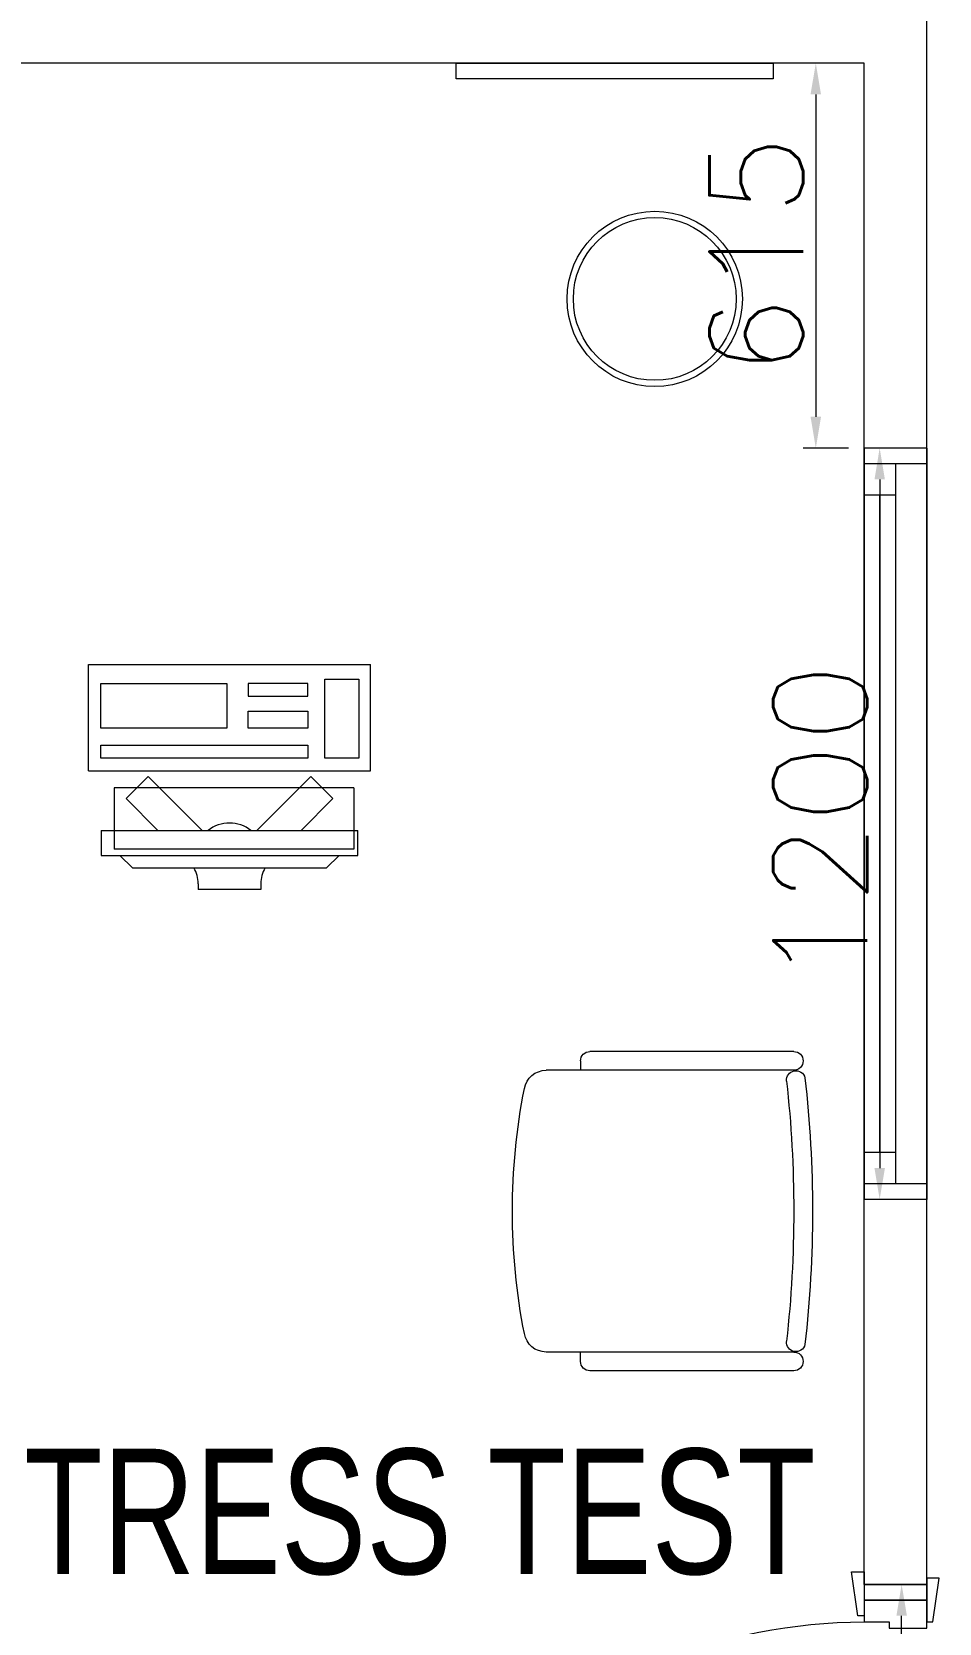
# Model space of a CAD drawing. Header units: millimetres. Extents: x -2143172 to 5255, y -610845 to 279739.
# Drawn here: x -1153642 to -1152192, y -590460 to -587918 of the extents above; entities that cross this region are included whole.
import ezdxf

# ---------------------------------------------------------------- set-up
doc = ezdxf.new("R2010")
doc.units = ezdxf.units.MM
doc.header["$LTSCALE"] = 30
doc.linetypes.add('HIDDEN', pattern=[9.525, 6.35, -3.175])
doc.layers.get('0').update_dxf_attribs({"lineweight": 5})
doc.layers.get('Defpoints').update_dxf_attribs({"lineweight": 5})
for name, color, linetype, lineweight in [('72_EGR_BASE_TEXT', 7, 'Continuous', 5), ('Aluminum', 7, 'Continuous', 5), ('dims.', 152, 'Continuous', 5), ('LOADING', 163, 'Continuous', 5), ('Walls', 32, 'Continuous', 5)]:
    doc.layers.add(name, color=color, linetype=linetype, lineweight=lineweight)
doc.layers.add('Wooden Joinery', color=7, linetype='Continuous', lineweight=5, true_color=0x521300)
doc.styles.add('SIMPLEX', font='SIMPLEX.shx', dxfattribs={"height": 150})
doc.styles.add('X3G_ENTITY_258862', font='swisscl.ttf', dxfattribs={"height": 200})
doc.dimstyles.new('Buk', dxfattribs={"dimtxt": 150, "dimasz": 50, "dimexe": 20, "dimexo": 25, "dimgap": 20, "dimtad": 1, "dimdec": 0, "dimrnd": 5, "dimdsep": 46, "dimtxsty": 'SIMPLEX', "dimcen": 0, "dimdle": 20, "dimclrd": 256, "dimclre": 256, "dimclrt": 256, "dimadec": 0, "dimazin": 0, "dimtfac": 0.0075, "dimtdec": 0, "dimtmove": 1, "dimatfit": 2, "dimldrblk": 'ARCHTICK', "dimfxl": 1, "dimtolj": 1, "dimtzin": 0, "dimlwd": -1, "dimlwe": -1, "dimarcsym": 0})

# ---------------------------------------------------------------- blocks, each defined once
blk = doc.blocks.new('*D481')
at = {"layer": 'Defpoints', "color": 0, "transparency": 16777216}
for p in [(-1152312.5, -587968.1), (-1152389.5, -588583.1), (-1152312.5, -588583.1)]:
    blk.add_point(p, dxfattribs=at)
at = {"layer": 'dims.', "linetype": 'Continuous', "transparency": 16777216}
for p, q in [((-1152337.5, -587968.1), (-1152409.5, -587968.1)), ((-1152337.5, -588583.1), (-1152409.5, -588583.1))]:
    blk.add_line(p, q, dxfattribs=at)
at = {"layer": 'dims.', "transparency": 16777216}
blk.add_line((-1152389.5, -588018.1), (-1152389.5, -588533.1), dxfattribs=at)
for points in [[(-1152397.9, -588018.1), (-1152381.2, -588018.1), (-1152389.5, -587968.1)], [(-1152397.9, -588533.1), (-1152381.2, -588533.1), (-1152389.5, -588583.1)]]:
    blk.add_solid(points, dxfattribs=at)
at = {"layer": 'dims.', "transparency": 16777216, "insert": (-1152484.5, -588275.6), "char_height": 150, "attachment_point": 5, "rotation": 90, "style": 'SIMPLEX'}
blk.add_mtext('\\A1;615', dxfattribs=at)
blk = doc.blocks.new('_ArchTick')
at = {"color": 0, "linetype": 'ByBlock', "const_width": 0.15}
blk.add_lwpolyline([(-0.5, -0.5), (0.5, 0.5)], dxfattribs=at)
blk = doc.blocks.new('*D482')
at = {"layer": 'Defpoints', "color": 0, "transparency": 16777216}
for p in [(-1152262.5, -588583.1), (-1152287.5, -589783.1), (-1152262.5, -589783.1)]:
    blk.add_point(p, dxfattribs=at)
at = {"layer": 'dims.', "linetype": 'Continuous', "transparency": 16777216}
for p, q in [((-1152287.5, -588583.1), (-1152307.5, -588583.1)), ((-1152287.5, -589783.1), (-1152307.5, -589783.1))]:
    blk.add_line(p, q, dxfattribs=at)
at = {"layer": 'dims.', "transparency": 16777216}
blk.add_line((-1152287.5, -588633.1), (-1152287.5, -589733.1), dxfattribs=at)
for points in [[(-1152295.8, -588633.1), (-1152279.1, -588633.1), (-1152287.5, -588583.1)], [(-1152295.8, -589733.1), (-1152279.1, -589733.1), (-1152287.5, -589783.1)]]:
    blk.add_solid(points, dxfattribs=at)
at = {"layer": 'dims.', "transparency": 16777216, "insert": (-1152382.5, -589183.1), "char_height": 150, "attachment_point": 5, "rotation": 90, "style": 'SIMPLEX'}
blk.add_mtext('\\A1;1200', dxfattribs=at)
blk = doc.blocks.new('*D484')
at = {"layer": 'Defpoints', "color": 0, "transparency": 16777216}
for p in [(-1152262.5, -590398.1), (-1152252.4, -590398.1), (-1152262.5, -591378.1)]:
    blk.add_point(p, dxfattribs=at)
at = {"layer": 'dims.', "linetype": 'Continuous', "transparency": 16777216}
for p, q in [((-1152237.5, -590398.1), (-1152232.4, -590398.1)), ((-1152237.5, -591378.1), (-1152232.4, -591378.1))]:
    blk.add_line(p, q, dxfattribs=at)
at = {"layer": 'dims.', "transparency": 16777216}
blk.add_line((-1152252.4, -591328.1), (-1152252.4, -590448.1), dxfattribs=at)
for points in [[(-1152260.7, -590448.1), (-1152244, -590448.1), (-1152252.4, -590398.1)], [(-1152260.7, -591328.1), (-1152244, -591328.1), (-1152252.4, -591378.1)]]:
    blk.add_solid(points, dxfattribs=at)
at = {"layer": 'dims.', "transparency": 16777216, "insert": (-1152347.4, -590888.1), "char_height": 150, "attachment_point": 5, "rotation": 90, "style": 'SIMPLEX'}
blk.add_mtext('\\A1;980', dxfattribs=at)
blk = doc.blocks.new('A$C72370EFE')
at = {"layer": 'Wooden Joinery'}
for p, q in [((-0.01, -0.04), (-0.02, -0.04)), ((-0.01, -0.03), (-0.01, -0.07)), ((0, -0.03), (-0.01, -0.03)), ((0.04, -0.03), (0.05, -0.03)), ((0.05, -0.03), (0.05, -0.07)), ((0.05, -0.04), (0.06, -0.04)), ((-0.05, -0.07), (-0.05, -0.16)), ((-0.03, -0.07), (-0.03, -0.16)), ((-0.01, -0.06), (-0.02, -0.06)), ((0, -0.07), (-0.01, -0.07)), ((0.04, -0.07), (0.05, -0.07)), ((0.05, -0.06), (0.06, -0.06)), ((0.07, -0.07), (0.07, -0.16)), ((0.09, -0.07), (0.09, -0.16)), ((-0.01, -0.17), (-0.02, -0.17)), ((-0.01, -0.17), (-0.01, -0.19)), ((0.05, -0.17), (0.06, -0.17)), ((0.05, -0.17), (0.05, -0.19)), ((-0.01, -0.19), (-0.02, -0.19)), ((0.05, -0.19), (0.06, -0.19))]:
    blk.add_line(p, q, dxfattribs=at)
for centre, radius, start, end in [((-0.02, -0.07), 0.03, 90, 180), ((0.06, -0.07), 0.03, 0, 90), ((-0.02, -0.07), 0.01, 90, 180), ((0.06, -0.07), 0.01, 0, 90), ((-0.02, -0.16), 0.03, 180, 270), ((-0.02, -0.16), 0.01, 180, 270), ((0.06, -0.16), 0.01, 270, 0), ((0.06, -0.16), 0.03, 270, 0)]:
    blk.add_arc(centre, radius, start, end, dxfattribs=at)
blk = doc.blocks.new('A$C5DAD61B4')
at = {"layer": 'Wooden Joinery'}
for points in [[(80, 959.1), (80, 969.1), (10, 979.1), (10, 959.1)], [(940, 959.1), (940, 969.1), (1010, 979.1), (1010, 959.1)], [(70, 859.1), (70, 849.1), (0, 839.1), (0, 859.1)], [(120, 859.1), (120, 0), (80, 0), (80, 859.1)], [(950, 859.1), (950, 849.1), (1020, 839.1), (1020, 859.1)]]:
    blk.add_lwpolyline(points, close=True, dxfattribs=at)
for points in [[(45, 859.1), (45, 959.1), (20, 959.1), (20, 859.1), (45, 859.1)], [(45, 859.1), (80, 859.1), (80, 899.1), (90, 899.1), (90, 959.1), (45, 959.1), (45, 859.1)], [(975, 859.1), (940, 859.1), (940, 899.1), (930, 899.1), (930, 959.1), (975, 959.1), (975, 859.1)], [(975, 859.1), (975, 959.1), (1000, 959.1), (1000, 859.1), (975, 859.1)]]:
    blk.add_lwpolyline(points, dxfattribs=at)
blk.add_arc((80, 859.1), 860, 272.666, 0, dxfattribs=at)
at = {"layer": 'Wooden Joinery', "xscale": 999.9999999998854, "yscale": 999.9999999998854, "zscale": 999.9999999998854, "rotation": 180}
blk.add_blockref('A$C72370EFE', (120, 0), dxfattribs=at)
blk = doc.blocks.new('A$C37be4daf')
at = {"layer": 'Aluminum', "color": 5}
for p, q in [((1416, 598.2), (216, 598.2)), ((241, 498.2), (241, 598.2)), ((291, 548.2), (291, 598.2)), ((1341, 548.2), (1341, 598.2)), ((1391, 498.2), (1391, 598.2)), ((291, 573.2), (1341, 573.2)), ((1391, 548.2), (241, 548.2)), ((1416, 498.2), (216, 498.2))]:
    blk.add_line(p, q, dxfattribs=at)
at = {"layer": 'Walls'}
for p, q in [((216, 498.2), (216, 598.2)), ((1416, 498.2), (1416, 598.2))]:
    blk.add_line(p, q, dxfattribs=at)
blk = doc.blocks.new('WM00001-P')
blk.add_circle((0, 0), 0.14)
at = {"color": 8}
blk.add_circle((0, 0), 0.13, dxfattribs=at)
blk = doc.blocks.new('GF21016-P')
at = {"color": 0, "extrusion": (-1.24384e-09, -1.20261e-09, -1)}
for p, q in [((0.0128, 0.0179), (0.0128, 0.4136)), ((0.4628, 0.0179), (0.4628, 0.4136)), ((-0.0022, 0.3585), (0.0128, 0.3585)), ((0.4778, 0.3585), (0.4628, 0.3585)), ((-0.0172, 0.0179), (-0.0172, 0.3435)), ((0.4928, 0.0179), (0.4928, 0.3435)), ((0.4778, 0.0029), (0.4778, 0.0029))]:
    blk.add_line(p, q, dxfattribs=at)
for centre, radius, start, end in [((-0.2378, -0.5362), 1.0036, 78.7568, 101.2432), ((-0.0478, 0.4136), 0.035, 0, 80.6557), ((-0.4278, 0.4136), 0.035, 99.3443, 180), ((0.0022, 0.3435), 0.015, 0, 90), ((-0.4778, 0.3435), 0.015, 90, 180), ((-0.0284, 0.0145), 0.015, 284.3864, 95.5209), ((-0.2378, 1.8928), 1.8749, 263.6341, 276.3659), ((-0.4471, 0.0145), 0.015, 84.4791, 255.6136), ((0.0022, 0.0179), 0.015, 270, 0), ((0.0022, 0.0179), 0.015, 180, 270), ((-0.2378, 1.8734), 1.8855, 263.5119, 276.4881), ((-0.4778, 0.0179), 0.015, 270, 0), ((-0.4778, 0.0179), 0.015, 180, 270)]:
    blk.add_arc(centre, radius, start, end, dxfattribs=at)
blk = doc.blocks.new('ITCWLS1-P')
for p, q in [((-0.17, 0.45), (-0.17, 0)), ((-0.17, 0.45), (0, 0.45)), ((0, 0.45), (0, 0)), ((-0.2651, 0.43, 0), (-0.3051, 0.43, 0)), ((-0.3051, 0.43, 0), (-0.3051, 0.02, 0)), ((-0.2651, 0.43, 0), (-0.2651, 0.02, 0)), ((-0.1496, 0.4305), (-0.1291, 0.4305)), ((-0.1291, 0.4305), (-0.1291, 0.4089)), ((-0.3251, 0.38, 0), (-0.3051, 0.4, 0)), ((-0.3251, 0.38, 0), (-0.3251, 0.07, 0)), ((-0.3251, 0.07, 0), (-0.3051, 0.05, 0)), ((-0.3051, 0.02, 0), (-0.2651, 0.02, 0)), ((-0.17, 0), (0, 0))]:
    blk.add_line(p, q)
at = {"color": 8, "linetype": 'HIDDEN'}
for p, q in [((-0.197, 0.4094), (-0.295, 0.4094)), ((-0.295, 0.0264), (-0.295, 0.4094)), ((-0.197, 0.0264), (-0.197, 0.4094)), ((-0.197, 0.0264), (-0.295, 0.0264))]:
    blk.add_line(p, q, dxfattribs=at)
at = {"color": 1, "extrusion": (2.48281e-10, 3.18408e-10, -1)}
for p, q in [((-0.2651, 0.3395), (-0.2144, 0.3902)), ((-0.1791, 0.3548), (-0.2144, 0.3902)), ((-0.2651, 0.2688), (-0.1791, 0.3548))]:
    blk.add_line(p, q, dxfattribs=at)
at = {"color": 1}
for p, q in [((-0.3503, 0.275), (-0.3596, 0.275)), ((-0.3596, 0.175), (-0.3596, 0.275)), ((-0.3503, 0.175), (-0.3596, 0.175))]:
    blk.add_line(p, q, dxfattribs=at)
at = {"color": 1, "extrusion": (2.48281e-10, -3.18408e-10, -1)}
for p, q in [((-0.2651, 0.1812), (-0.1791, 0.0952)), ((-0.2651, 0.1105), (-0.2144, 0.0598)), ((-0.1791, 0.0952), (-0.2144, 0.0598))]:
    blk.add_line(p, q, dxfattribs=at)
blk.add_lwpolyline([(-0.1291, 0.4089), (-0.1291, 0.1), (-0.1496, 0.1), (-0.1496, 0.4305)])
for points in [[(-0.1019, 0.4305), (-0.0304, 0.4305), (-0.0304, 0.2294), (-0.1019, 0.2294)], [(-0.1019, 0.1954), (-0.0747, 0.1954), (-0.0747, 0.1), (-0.1019, 0.1)], [(-0.0304, 0.1954), (-0.0508, 0.1954), (-0.0508, 0.1), (-0.0304, 0.1)], [(-0.1496, 0.0727), (-0.0236, 0.0727), (-0.0236, 0.0182), (-0.1496, 0.0182)]]:
    blk.add_lwpolyline(points, close=True)
at = {"color": 250, "linetype": 'Continuous'}
for points in [[(-0.1496, 0.1), (-0.1496, 0.1), (-0.1496, 0.1), (-0.1496, 0.1), (-0.1496, 0.1), (-0.1496, 0.1), (-0.1496, 0.1), (-0.1496, 0.1), (-0.1496, 0.1)], [(-0.1496, 0.1), (-0.1496, 0.1), (-0.1496, 0.1), (-0.1496, 0.1), (-0.1496, 0.1), (-0.1496, 0.1), (-0.1496, 0.1), (-0.1496, 0.1), (-0.1496, 0.1), (-0.1496, 0.1), (-0.1496, 0.1), (-0.1496, 0.1), (-0.1496, 0.1), (-0.1496, 0.1), (-0.1496, 0.1), (-0.1496, 0.1), (-0.1496, 0.1), (-0.1496, 0.1)], [(-0.1496, 0.1), (-0.1496, 0.1), (-0.1496, 0.1), (-0.1496, 0.1), (-0.1496, 0.1), (-0.1496, 0.1), (-0.1496, 0.1), (-0.1496, 0.1), (-0.1496, 0.1), (-0.1496, 0.1)], [(-0.1496, 0.1), (-0.1496, 0.1), (-0.1496, 0.1), (-0.1496, 0.1), (-0.1496, 0.1), (-0.1496, 0.1), (-0.1496, 0.1)], [(-0.1496, 0.1), (-0.1496, 0.1), (-0.1496, 0.1), (-0.1496, 0.1), (-0.1496, 0.1), (-0.1496, 0.1), (-0.1496, 0.1), (-0.1496, 0.1), (-0.1496, 0.1), (-0.1496, 0.1)], [(-0.1496, 0.1), (-0.1496, 0.1), (-0.1496, 0.1), (-0.1496, 0.1), (-0.1496, 0.1), (-0.1496, 0.1), (-0.1496, 0.1), (-0.1496, 0.1), (-0.1496, 0.1), (-0.1496, 0.1), (-0.1496, 0.1), (-0.1496, 0.1), (-0.1496, 0.1), (-0.1496, 0.1), (-0.1496, 0.1)], [(-0.1496, 0.1), (-0.1496, 0.1), (-0.1496, 0.1), (-0.1496, 0.1), (-0.1496, 0.1), (-0.1496, 0.1), (-0.1496, 0.1), (-0.1496, 0.1), (-0.1496, 0.1), (-0.1496, 0.1)], [(-0.1496, 0.1), (-0.1496, 0.1), (-0.1496, 0.1), (-0.1496, 0.1), (-0.1496, 0.1), (-0.1496, 0.1), (-0.1496, 0.1), (-0.1496, 0.1), (-0.1496, 0.1), (-0.1496, 0.1)], [(-0.1496, 0.1), (-0.1496, 0.1), (-0.1496, 0.1), (-0.1496, 0.1), (-0.1496, 0.1), (-0.1496, 0.1), (-0.1496, 0.1), (-0.1496, 0.1), (-0.1496, 0.1), (-0.1496, 0.1), (-0.1496, 0.1), (-0.1496, 0.1), (-0.1496, 0.1), (-0.1496, 0.1), (-0.1496, 0.1), (-0.1496, 0.1), (-0.1496, 0.1), (-0.1496, 0.1), (-0.1496, 0.1), (-0.1496, 0.1), (-0.1496, 0.1), (-0.1496, 0.1), (-0.1496, 0.1), (-0.1496, 0.1), (-0.1496, 0.1), (-0.1496, 0.1), (-0.1496, 0.1), (-0.1496, 0.1), (-0.1496, 0.1), (-0.1496, 0.1), (-0.1496, 0.1), (-0.1496, 0.1), (-0.1496, 0.1), (-0.1496, 0.1), (-0.1496, 0.1), (-0.1496, 0.1), (-0.1496, 0.1), (-0.1496, 0.1), (-0.1496, 0.1), (-0.1496, 0.1), (-0.1496, 0.1), (-0.1496, 0.1), (-0.1496, 0.1), (-0.1496, 0.1), (-0.1496, 0.1), (-0.1496, 0.1), (-0.1496, 0.1), (-0.1496, 0.1), (-0.1496, 0.1), (-0.1496, 0.1), (-0.1496, 0.1), (-0.1496, 0.1), (-0.1496, 0.1), (-0.1496, 0.1)], [(-0.1496, 0.1), (-0.1496, 0.1), (-0.1496, 0.1), (-0.1496, 0.1), (-0.1496, 0.1), (-0.1496, 0.1), (-0.1496, 0.1), (-0.1496, 0.1), (-0.1496, 0.1), (-0.1496, 0.1), (-0.1496, 0.1), (-0.1496, 0.1), (-0.1496, 0.1), (-0.1496, 0.1), (-0.1496, 0.1), (-0.1496, 0.1), (-0.1496, 0.1), (-0.1496, 0.1), (-0.1496, 0.1), (-0.1496, 0.1), (-0.1496, 0.1), (-0.1496, 0.1), (-0.1496, 0.1), (-0.1496, 0.1), (-0.1496, 0.1), (-0.1496, 0.1), (-0.1496, 0.1), (-0.1496, 0.1), (-0.1496, 0.1), (-0.1496, 0.1), (-0.1496, 0.1), (-0.1496, 0.1), (-0.1496, 0.1), (-0.1496, 0.1), (-0.1496, 0.1), (-0.1496, 0.1), (-0.1496, 0.1), (-0.1496, 0.1), (-0.1496, 0.1), (-0.1496, 0.1), (-0.1496, 0.1), (-0.1496, 0.1), (-0.1496, 0.1), (-0.1496, 0.1), (-0.1496, 0.1), (-0.1496, 0.1), (-0.1496, 0.1), (-0.1496, 0.1), (-0.1496, 0.1), (-0.1496, 0.1), (-0.1496, 0.1), (-0.1496, 0.1), (-0.1496, 0.1), (-0.1496, 0.1), (-0.1496, 0.1), (-0.1496, 0.1), (-0.1496, 0.1), (-0.1496, 0.1), (-0.1496, 0.1), (-0.1496, 0.1), (-0.1496, 0.1), (-0.1496, 0.1), (-0.1496, 0.1), (-0.1496, 0.1), (-0.1496, 0.1), (-0.1496, 0.1), (-0.1496, 0.1), (-0.1496, 0.1), (-0.1496, 0.1), (-0.1496, 0.1), (-0.1496, 0.1), (-0.1496, 0.1), (-0.1496, 0.1), (-0.1496, 0.1), (-0.1496, 0.1), (-0.1496, 0.1), (-0.1496, 0.1), (-0.1496, 0.1), (-0.1496, 0.1), (-0.1496, 0.1), (-0.1496, 0.1), (-0.1496, 0.1), (-0.1496, 0.1), (-0.1496, 0.1), (-0.1496, 0.1), (-0.1496, 0.1), (-0.1496, 0.1), (-0.1496, 0.1), (-0.1496, 0.1)], [(-0.1496, 0.1), (-0.1496, 0.1), (-0.1496, 0.1), (-0.1496, 0.1), (-0.1496, 0.1), (-0.1496, 0.1), (-0.1496, 0.1), (-0.1496, 0.1), (-0.1496, 0.1), (-0.1496, 0.1), (-0.1496, 0.1), (-0.1496, 0.1)], [(-0.1496, 0.1), (-0.1496, 0.1), (-0.1496, 0.1), (-0.1496, 0.1), (-0.1496, 0.1), (-0.1496, 0.1), (-0.1496, 0.1)], [(-0.1496, 0.1), (-0.1496, 0.1), (-0.1496, 0.1), (-0.1496, 0.1), (-0.1496, 0.1), (-0.1496, 0.1), (-0.1496, 0.1), (-0.1496, 0.1), (-0.1496, 0.1), (-0.1496, 0.1), (-0.1496, 0.1), (-0.1496, 0.1), (-0.1496, 0.1), (-0.1496, 0.1), (-0.1496, 0.1), (-0.1496, 0.1), (-0.1496, 0.1)], [(-0.1496, 0.1), (-0.1496, 0.1), (-0.1496, 0.1), (-0.1496, 0.1), (-0.1496, 0.1), (-0.1496, 0.1), (-0.1496, 0.1), (-0.1496, 0.1), (-0.1496, 0.1), (-0.1496, 0.1), (-0.1496, 0.1), (-0.1496, 0.1), (-0.1496, 0.1), (-0.1496, 0.1), (-0.1496, 0.1), (-0.1496, 0.1), (-0.1496, 0.1), (-0.1496, 0.1), (-0.1496, 0.1), (-0.1496, 0.1), (-0.1496, 0.1), (-0.1496, 0.1), (-0.1496, 0.1), (-0.1496, 0.1), (-0.1496, 0.1), (-0.1496, 0.1), (-0.1496, 0.1), (-0.1496, 0.1), (-0.1496, 0.1), (-0.1496, 0.1), (-0.1496, 0.1), (-0.1496, 0.1), (-0.1496, 0.1), (-0.1496, 0.1), (-0.1496, 0.1), (-0.1496, 0.1), (-0.1496, 0.1), (-0.1496, 0.1), (-0.1496, 0.1), (-0.1496, 0.1), (-0.1496, 0.1), (-0.1496, 0.1), (-0.1496, 0.1), (-0.1496, 0.1), (-0.1496, 0.1), (-0.1496, 0.1), (-0.1496, 0.1), (-0.1496, 0.1), (-0.1496, 0.1), (-0.1496, 0.1), (-0.1496, 0.1), (-0.1496, 0.1), (-0.1496, 0.1), (-0.1496, 0.1), (-0.1496, 0.1), (-0.1496, 0.1), (-0.1496, 0.1), (-0.1496, 0.1), (-0.1496, 0.1), (-0.1496, 0.1), (-0.1496, 0.1), (-0.1496, 0.1), (-0.1496, 0.1), (-0.1496, 0.1), (-0.1496, 0.1), (-0.1496, 0.1), (-0.1496, 0.1), (-0.1496, 0.1), (-0.1496, 0.1), (-0.1496, 0.1), (-0.1496, 0.1), (-0.1496, 0.1), (-0.1496, 0.1), (-0.1496, 0.1), (-0.1496, 0.1), (-0.1496, 0.1), (-0.1496, 0.1), (-0.1496, 0.1), (-0.1496, 0.1), (-0.1496, 0.1), (-0.1496, 0.1), (-0.1496, 0.1), (-0.1496, 0.1), (-0.1496, 0.1), (-0.1496, 0.1), (-0.1496, 0.1), (-0.1496, 0.1), (-0.1496, 0.1), (-0.1496, 0.1), (-0.1496, 0.1), (-0.1496, 0.1), (-0.1496, 0.1), (-0.1496, 0.1), (-0.1496, 0.1), (-0.1496, 0.1), (-0.1496, 0.1), (-0.1496, 0.1), (-0.1496, 0.1), (-0.1496, 0.1), (-0.1496, 0.1), (-0.1496, 0.1), (-0.1496, 0.1), (-0.1496, 0.1), (-0.1496, 0.1), (-0.1496, 0.1), (-0.1496, 0.1), (-0.1496, 0.1), (-0.1496, 0.1), (-0.1496, 0.1), (-0.1496, 0.1), (-0.1496, 0.1)], [(-0.1496, 0.1), (-0.1496, 0.1), (-0.1496, 0.1), (-0.1496, 0.1), (-0.1496, 0.1), (-0.1496, 0.1), (-0.1496, 0.1), (-0.1496, 0.1)]]:
    blk.add_lwpolyline(points, dxfattribs=at)
for points in [[(-0.1496, 0.1), (-0.1496, 0.1), (-0.1496, 0.1), (-0.1496, 0.1), (-0.1496, 0.1), (-0.1496, 0.1), (-0.1496, 0.1), (-0.1496, 0.1), (-0.1496, 0.1), (-0.1496, 0.1), (-0.1496, 0.1), (-0.1496, 0.1), (-0.1496, 0.1), (-0.1496, 0.1), (-0.1496, 0.1), (-0.1496, 0.1), (-0.1496, 0.1), (-0.1496, 0.1), (-0.1496, 0.1), (-0.1496, 0.1), (-0.1496, 0.1), (-0.1496, 0.1), (-0.1496, 0.1), (-0.1496, 0.1), (-0.1496, 0.1), (-0.1496, 0.1), (-0.1496, 0.1), (-0.1496, 0.1), (-0.1496, 0.1), (-0.1496, 0.1), (-0.1496, 0.1), (-0.1496, 0.1), (-0.1496, 0.1), (-0.1496, 0.1), (-0.1496, 0.1), (-0.1496, 0.1), (-0.1496, 0.1), (-0.1496, 0.1), (-0.1496, 0.1), (-0.1496, 0.1), (-0.1496, 0.1), (-0.1496, 0.1), (-0.1496, 0.1), (-0.1496, 0.1), (-0.1496, 0.1), (-0.1496, 0.1), (-0.1496, 0.1), (-0.1496, 0.1), (-0.1496, 0.1), (-0.1496, 0.1), (-0.1496, 0.1), (-0.1496, 0.1), (-0.1496, 0.1), (-0.1496, 0.1), (-0.1496, 0.1), (-0.1496, 0.1), (-0.1496, 0.1), (-0.1496, 0.1), (-0.1496, 0.1), (-0.1496, 0.1), (-0.1496, 0.1), (-0.1496, 0.1), (-0.1496, 0.1), (-0.1496, 0.1), (-0.1496, 0.1), (-0.1496, 0.1), (-0.1496, 0.1), (-0.1496, 0.1), (-0.1496, 0.1), (-0.1496, 0.1), (-0.1496, 0.1), (-0.1496, 0.1), (-0.1496, 0.1), (-0.1496, 0.1), (-0.1496, 0.1), (-0.1496, 0.1), (-0.1496, 0.1), (-0.1496, 0.1), (-0.1496, 0.1), (-0.1496, 0.1), (-0.1496, 0.1), (-0.1496, 0.1), (-0.1496, 0.1), (-0.1496, 0.1), (-0.1496, 0.1), (-0.1496, 0.1), (-0.1496, 0.1), (-0.1496, 0.1), (-0.1496, 0.1), (-0.1496, 0.1), (-0.1496, 0.1), (-0.1496, 0.1), (-0.1496, 0.1), (-0.1496, 0.1), (-0.1496, 0.1), (-0.1496, 0.1), (-0.1496, 0.1), (-0.1496, 0.1), (-0.1496, 0.1), (-0.1496, 0.1), (-0.1496, 0.1), (-0.1496, 0.1), (-0.1496, 0.1), (-0.1496, 0.1), (-0.1496, 0.1), (-0.1496, 0.1), (-0.1496, 0.1), (-0.1496, 0.1), (-0.1496, 0.1), (-0.1496, 0.1), (-0.1496, 0.1), (-0.1496, 0.1), (-0.1496, 0.1), (-0.1496, 0.1), (-0.1496, 0.1), (-0.1496, 0.1), (-0.1496, 0.1), (-0.1496, 0.1), (-0.1496, 0.1), (-0.1496, 0.1), (-0.1496, 0.1), (-0.1496, 0.1), (-0.1496, 0.1), (-0.1496, 0.1), (-0.1496, 0.1), (-0.1496, 0.1), (-0.1496, 0.1), (-0.1496, 0.1), (-0.1496, 0.1), (-0.1496, 0.1), (-0.1496, 0.1), (-0.1496, 0.1), (-0.1496, 0.1), (-0.1496, 0.1), (-0.1496, 0.1), (-0.1496, 0.1), (-0.1496, 0.1), (-0.1496, 0.1), (-0.1496, 0.1), (-0.1496, 0.1), (-0.1496, 0.1), (-0.1496, 0.1), (-0.1496, 0.1), (-0.1496, 0.1), (-0.1496, 0.1), (-0.1496, 0.1), (-0.1496, 0.1), (-0.1496, 0.1), (-0.1496, 0.1), (-0.1496, 0.1), (-0.1496, 0.1), (-0.1496, 0.1), (-0.1496, 0.1), (-0.1496, 0.1), (-0.1496, 0.1), (-0.1496, 0.1), (-0.1496, 0.1), (-0.1496, 0.1), (-0.1496, 0.1), (-0.1496, 0.1), (-0.1496, 0.1), (-0.1496, 0.1), (-0.1496, 0.1), (-0.1496, 0.1), (-0.1496, 0.1), (-0.1496, 0.1), (-0.1496, 0.1), (-0.1496, 0.1), (-0.1496, 0.1), (-0.1496, 0.1), (-0.1496, 0.1), (-0.1496, 0.1), (-0.1496, 0.1), (-0.1496, 0.1), (-0.1496, 0.1), (-0.1496, 0.1), (-0.1496, 0.1), (-0.1496, 0.1), (-0.1496, 0.1), (-0.1496, 0.1), (-0.1496, 0.1), (-0.1496, 0.1), (-0.1496, 0.1), (-0.1496, 0.1), (-0.1496, 0.1), (-0.1496, 0.1), (-0.1496, 0.1), (-0.1496, 0.1), (-0.1496, 0.1), (-0.1496, 0.1), (-0.1496, 0.1), (-0.1496, 0.1), (-0.1496, 0.1), (-0.1496, 0.1), (-0.1496, 0.1), (-0.1496, 0.1), (-0.1496, 0.1), (-0.1496, 0.1), (-0.1496, 0.1), (-0.1496, 0.1), (-0.1496, 0.1), (-0.1496, 0.1), (-0.1496, 0.1), (-0.1496, 0.1), (-0.1496, 0.1), (-0.1496, 0.1), (-0.1496, 0.1), (-0.1496, 0.1), (-0.1496, 0.1), (-0.1496, 0.1), (-0.1496, 0.1), (-0.1496, 0.1), (-0.1496, 0.1), (-0.1496, 0.1), (-0.1496, 0.1), (-0.1496, 0.1), (-0.1496, 0.1), (-0.1496, 0.1), (-0.1496, 0.1), (-0.1496, 0.1), (-0.1496, 0.1), (-0.1496, 0.1), (-0.1496, 0.1), (-0.1496, 0.1), (-0.1496, 0.1), (-0.1496, 0.1), (-0.1496, 0.1), (-0.1496, 0.1), (-0.1496, 0.1), (-0.1496, 0.1), (-0.1496, 0.1), (-0.1496, 0.1), (-0.1496, 0.1), (-0.1496, 0.1), (-0.1496, 0.1), (-0.1496, 0.1), (-0.1496, 0.1), (-0.1496, 0.1), (-0.1496, 0.1), (-0.1496, 0.1), (-0.1496, 0.1), (-0.1496, 0.1), (-0.1496, 0.1), (-0.1496, 0.1), (-0.1496, 0.1), (-0.1496, 0.1), (-0.1496, 0.1), (-0.1496, 0.1), (-0.1496, 0.1), (-0.1496, 0.1), (-0.1496, 0.1), (-0.1496, 0.1), (-0.1496, 0.1), (-0.1496, 0.1), (-0.1496, 0.1), (-0.1496, 0.1), (-0.1496, 0.1), (-0.1496, 0.1), (-0.1496, 0.1), (-0.1496, 0.1), (-0.1496, 0.1), (-0.1496, 0.1), (-0.1496, 0.1), (-0.1496, 0.1), (-0.1496, 0.1), (-0.1496, 0.1), (-0.1496, 0.1), (-0.1496, 0.1), (-0.1496, 0.1), (-0.1496, 0.1), (-0.1496, 0.1), (-0.1496, 0.1), (-0.1496, 0.1), (-0.1496, 0.1), (-0.1496, 0.1), (-0.1496, 0.1), (-0.1496, 0.1)], [(-0.1496, 0.1), (-0.1496, 0.1), (-0.1496, 0.1), (-0.1496, 0.1), (-0.1496, 0.1), (-0.1496, 0.1), (-0.1496, 0.1), (-0.1496, 0.1), (-0.1496, 0.1), (-0.1496, 0.1), (-0.1496, 0.1), (-0.1496, 0.1), (-0.1496, 0.1), (-0.1496, 0.1), (-0.1496, 0.1), (-0.1496, 0.1), (-0.1496, 0.1), (-0.1496, 0.1), (-0.1496, 0.1), (-0.1496, 0.1), (-0.1496, 0.1), (-0.1496, 0.1), (-0.1496, 0.1), (-0.1496, 0.1), (-0.1496, 0.1), (-0.1496, 0.1), (-0.1496, 0.1), (-0.1496, 0.1), (-0.1496, 0.1), (-0.1496, 0.1), (-0.1496, 0.1), (-0.1496, 0.1), (-0.1496, 0.1), (-0.1496, 0.1), (-0.1496, 0.1), (-0.1496, 0.1), (-0.1496, 0.1), (-0.1496, 0.1), (-0.1496, 0.1), (-0.1496, 0.1), (-0.1496, 0.1), (-0.1496, 0.1), (-0.1496, 0.1), (-0.1496, 0.1), (-0.1496, 0.1), (-0.1496, 0.1), (-0.1496, 0.1), (-0.1496, 0.1), (-0.1496, 0.1), (-0.1496, 0.1), (-0.1496, 0.1), (-0.1496, 0.1), (-0.1496, 0.1), (-0.1496, 0.1), (-0.1496, 0.1), (-0.1496, 0.1), (-0.1496, 0.1), (-0.1496, 0.1), (-0.1496, 0.1), (-0.1496, 0.1), (-0.1496, 0.1), (-0.1496, 0.1), (-0.1496, 0.1), (-0.1496, 0.1), (-0.1496, 0.1), (-0.1496, 0.1), (-0.1496, 0.1), (-0.1496, 0.1), (-0.1496, 0.1), (-0.1496, 0.1), (-0.1496, 0.1), (-0.1496, 0.1), (-0.1496, 0.1), (-0.1496, 0.1), (-0.1496, 0.1), (-0.1496, 0.1), (-0.1496, 0.1), (-0.1496, 0.1), (-0.1496, 0.1), (-0.1496, 0.1), (-0.1496, 0.1), (-0.1496, 0.1), (-0.1496, 0.1), (-0.1496, 0.1), (-0.1496, 0.1), (-0.1496, 0.1), (-0.1496, 0.1), (-0.1496, 0.1), (-0.1496, 0.1), (-0.1496, 0.1), (-0.1496, 0.1), (-0.1496, 0.1), (-0.1496, 0.1), (-0.1496, 0.1), (-0.1496, 0.1), (-0.1496, 0.1), (-0.1496, 0.1), (-0.1496, 0.1), (-0.1496, 0.1), (-0.1496, 0.1), (-0.1496, 0.1), (-0.1496, 0.1), (-0.1496, 0.1), (-0.1496, 0.1), (-0.1496, 0.1), (-0.1496, 0.1), (-0.1496, 0.1), (-0.1496, 0.1), (-0.1496, 0.1), (-0.1496, 0.1), (-0.1496, 0.1), (-0.1496, 0.1), (-0.1496, 0.1), (-0.1496, 0.1), (-0.1496, 0.1), (-0.1496, 0.1), (-0.1496, 0.1), (-0.1496, 0.1), (-0.1496, 0.1), (-0.1496, 0.1), (-0.1496, 0.1), (-0.1496, 0.1), (-0.1496, 0.1), (-0.1496, 0.1), (-0.1496, 0.1), (-0.1496, 0.1), (-0.1496, 0.1), (-0.1496, 0.1), (-0.1496, 0.1), (-0.1496, 0.1), (-0.1496, 0.1), (-0.1496, 0.1), (-0.1496, 0.1), (-0.1496, 0.1), (-0.1496, 0.1), (-0.1496, 0.1), (-0.1496, 0.1), (-0.1496, 0.1), (-0.1496, 0.1), (-0.1496, 0.1), (-0.1496, 0.1), (-0.1496, 0.1), (-0.1496, 0.1), (-0.1496, 0.1), (-0.1496, 0.1), (-0.1496, 0.1), (-0.1496, 0.1), (-0.1496, 0.1), (-0.1496, 0.1), (-0.1496, 0.1), (-0.1496, 0.1), (-0.1496, 0.1), (-0.1496, 0.1), (-0.1496, 0.1), (-0.1496, 0.1), (-0.1496, 0.1), (-0.1496, 0.1), (-0.1496, 0.1), (-0.1496, 0.1), (-0.1496, 0.1), (-0.1496, 0.1), (-0.1496, 0.1), (-0.1496, 0.1), (-0.1496, 0.1), (-0.1496, 0.1), (-0.1496, 0.1), (-0.1496, 0.1), (-0.1496, 0.1), (-0.1496, 0.1), (-0.1496, 0.1), (-0.1496, 0.1), (-0.1496, 0.1), (-0.1496, 0.1), (-0.1496, 0.1), (-0.1496, 0.1), (-0.1496, 0.1), (-0.1496, 0.1), (-0.1496, 0.1), (-0.1496, 0.1), (-0.1496, 0.1), (-0.1496, 0.1), (-0.1496, 0.1), (-0.1496, 0.1), (-0.1496, 0.1), (-0.1496, 0.1), (-0.1496, 0.1), (-0.1496, 0.1), (-0.1496, 0.1), (-0.1496, 0.1), (-0.1496, 0.1), (-0.1496, 0.1), (-0.1496, 0.1), (-0.1496, 0.1), (-0.1496, 0.1), (-0.1496, 0.1), (-0.1496, 0.1), (-0.1496, 0.1), (-0.1496, 0.1), (-0.1496, 0.1), (-0.1496, 0.1), (-0.1496, 0.1), (-0.1496, 0.1), (-0.1496, 0.1), (-0.1496, 0.1), (-0.1496, 0.1), (-0.1496, 0.1), (-0.1496, 0.1), (-0.1496, 0.1), (-0.1496, 0.1), (-0.1496, 0.1), (-0.1496, 0.1), (-0.1496, 0.1), (-0.1496, 0.1), (-0.1496, 0.1)], [(-0.1496, 0.1), (-0.1496, 0.1), (-0.1496, 0.1), (-0.1496, 0.1), (-0.1496, 0.1), (-0.1496, 0.1), (-0.1496, 0.1), (-0.1496, 0.1), (-0.1496, 0.1), (-0.1496, 0.1), (-0.1496, 0.1), (-0.1496, 0.1), (-0.1496, 0.1), (-0.1496, 0.1), (-0.1496, 0.1), (-0.1496, 0.1), (-0.1496, 0.1), (-0.1496, 0.1), (-0.1496, 0.1), (-0.1496, 0.1), (-0.1496, 0.1), (-0.1496, 0.1), (-0.1496, 0.1), (-0.1496, 0.1), (-0.1496, 0.1), (-0.1496, 0.1), (-0.1496, 0.1), (-0.1496, 0.1), (-0.1496, 0.1), (-0.1496, 0.1), (-0.1496, 0.1), (-0.1496, 0.1), (-0.1496, 0.1), (-0.1496, 0.1), (-0.1496, 0.1), (-0.1496, 0.1), (-0.1496, 0.1), (-0.1496, 0.1), (-0.1496, 0.1), (-0.1496, 0.1), (-0.1496, 0.1), (-0.1496, 0.1), (-0.1496, 0.1), (-0.1496, 0.1), (-0.1496, 0.1), (-0.1496, 0.1), (-0.1496, 0.1), (-0.1496, 0.1), (-0.1496, 0.1), (-0.1496, 0.1), (-0.1496, 0.1), (-0.1496, 0.1), (-0.1496, 0.1), (-0.1496, 0.1), (-0.1496, 0.1), (-0.1496, 0.1), (-0.1496, 0.1), (-0.1496, 0.1), (-0.1496, 0.1), (-0.1496, 0.1), (-0.1496, 0.1), (-0.1496, 0.1), (-0.1496, 0.1), (-0.1496, 0.1), (-0.1496, 0.1), (-0.1496, 0.1), (-0.1496, 0.1), (-0.1496, 0.1), (-0.1496, 0.1), (-0.1496, 0.1), (-0.1496, 0.1), (-0.1496, 0.1), (-0.1496, 0.1), (-0.1496, 0.1), (-0.1496, 0.1), (-0.1496, 0.1), (-0.1496, 0.1), (-0.1496, 0.1), (-0.1496, 0.1), (-0.1496, 0.1), (-0.1496, 0.1), (-0.1496, 0.1), (-0.1496, 0.1), (-0.1496, 0.1), (-0.1496, 0.1), (-0.1496, 0.1), (-0.1496, 0.1), (-0.1496, 0.1), (-0.1496, 0.1), (-0.1496, 0.1), (-0.1496, 0.1), (-0.1496, 0.1), (-0.1496, 0.1), (-0.1496, 0.1), (-0.1496, 0.1), (-0.1496, 0.1), (-0.1496, 0.1), (-0.1496, 0.1), (-0.1496, 0.1), (-0.1496, 0.1), (-0.1496, 0.1), (-0.1496, 0.1), (-0.1496, 0.1), (-0.1496, 0.1), (-0.1496, 0.1), (-0.1496, 0.1), (-0.1496, 0.1), (-0.1496, 0.1), (-0.1496, 0.1), (-0.1496, 0.1), (-0.1496, 0.1), (-0.1496, 0.1), (-0.1496, 0.1), (-0.1496, 0.1), (-0.1496, 0.1), (-0.1496, 0.1), (-0.1496, 0.1), (-0.1496, 0.1), (-0.1496, 0.1), (-0.1496, 0.1), (-0.1496, 0.1), (-0.1496, 0.1), (-0.1496, 0.1), (-0.1496, 0.1), (-0.1496, 0.1), (-0.1496, 0.1), (-0.1496, 0.1), (-0.1496, 0.1), (-0.1496, 0.1), (-0.1496, 0.1), (-0.1496, 0.1), (-0.1496, 0.1), (-0.1496, 0.1), (-0.1496, 0.1), (-0.1496, 0.1), (-0.1496, 0.1), (-0.1496, 0.1), (-0.1496, 0.1), (-0.1496, 0.1), (-0.1496, 0.1), (-0.1496, 0.1), (-0.1496, 0.1), (-0.1496, 0.1), (-0.1496, 0.1), (-0.1496, 0.1), (-0.1496, 0.1), (-0.1496, 0.1), (-0.1496, 0.1), (-0.1496, 0.1), (-0.1496, 0.1), (-0.1496, 0.1), (-0.1496, 0.1), (-0.1496, 0.1), (-0.1496, 0.1), (-0.1496, 0.1), (-0.1496, 0.1), (-0.1496, 0.1), (-0.1496, 0.1), (-0.1496, 0.1), (-0.1496, 0.1), (-0.1496, 0.1), (-0.1496, 0.1), (-0.1496, 0.1), (-0.1496, 0.1), (-0.1496, 0.1), (-0.1496, 0.1), (-0.1496, 0.1), (-0.1496, 0.1), (-0.1496, 0.1), (-0.1496, 0.1), (-0.1496, 0.1), (-0.1496, 0.1), (-0.1496, 0.1), (-0.1496, 0.1), (-0.1496, 0.1), (-0.1496, 0.1), (-0.1496, 0.1), (-0.1496, 0.1), (-0.1496, 0.1), (-0.1496, 0.1), (-0.1496, 0.1), (-0.1496, 0.1), (-0.1496, 0.1), (-0.1496, 0.1), (-0.1496, 0.1), (-0.1496, 0.1), (-0.1496, 0.1), (-0.1496, 0.1), (-0.1496, 0.1), (-0.1496, 0.1), (-0.1496, 0.1), (-0.1496, 0.1), (-0.1496, 0.1), (-0.1496, 0.1), (-0.1496, 0.1), (-0.1496, 0.1), (-0.1496, 0.1), (-0.1496, 0.1), (-0.1496, 0.1), (-0.1496, 0.1), (-0.1496, 0.1), (-0.1496, 0.1), (-0.1496, 0.1), (-0.1496, 0.1), (-0.1496, 0.1), (-0.1496, 0.1), (-0.1496, 0.1), (-0.1496, 0.1), (-0.1496, 0.1), (-0.1496, 0.1), (-0.1496, 0.1), (-0.1496, 0.1), (-0.1496, 0.1), (-0.1496, 0.1), (-0.1496, 0.1), (-0.1496, 0.1), (-0.1496, 0.1), (-0.1496, 0.1), (-0.1496, 0.1)]]:
    blk.add_lwpolyline(points, close=True, dxfattribs=at)
at = {"color": 1}
for centre, radius, start, end in [((-0.3503, 0.325), 0.05, 270, 300.3093), ((-0.3089, 0.225), 0.0556, 321.9431, 38.0569), ((-0.3503, 0.125), 0.05, 59.6907, 90)]:
    blk.add_arc(centre, radius, start, end, dxfattribs=at)

msp = doc.modelspace()

# ---------------------------------------------------------------- linework, layer by layer
at = {"layer": 'LOADING', "elevation": 0.1}
msp.add_lwpolyline([(-1152457.7, -587968.1), (-1152457.7, -587993.1), (-1152963.7, -587993.1), (-1152963.7, -587968.1), (-1152457.7, -587968.1)], dxfattribs=at)
at = {"layer": 'Walls'}
for p, q in [((-1152212.5, -587868.1, 0.1), (-1152212.5, -590398.1, 0.1)), ((-1152312.5, -587968.1, 0.1), (-1157812.5, -587968.1, 0.1)), ((-1152312.5, -590398.1, 0.1), (-1152312.5, -587968.1, 0.1)), ((-1152312.5, -590398.1, 0.1), (-1152212.5, -590398.1, 0.1))]:
    msp.add_line(p, q, dxfattribs=at)

# ---------------------------------------------------------------- block references
at = {"rotation": 90}
msp.add_blockref('A$C37be4daf', (-1151714.2, -589999.1, 0.1), dxfattribs=at)
at = {"layer": 'LOADING', "extrusion": (-2.24019e-05, -2.35078e-18, -1), "xscale": -1000, "yscale": 1000, "zscale": 1000, "rotation": 179.9999999999996}
msp.add_blockref('WM00001-P', (1152646.8, -588344.8, 25.7), dxfattribs=at)
at = {"layer": 'LOADING', "extrusion": (-1.94022e-16, 8.01373e-06, 1), "xscale": 1000.000000000006, "yscale": 1000.000000000006, "zscale": 1000.000000000006, "rotation": 90.00000000646477}
msp.add_blockref('ITCWLS1-P', (-1153101, -588928.6, -4.6), dxfattribs=at)
at = {"layer": 'LOADING', "color": 1, "extrusion": (1.86519e-05, 4.75185e-05, 1), "xscale": 1000.000000000001, "yscale": 1000.000000000001, "zscale": -1000.000000000011, "rotation": 89.99997490245697}
msp.add_blockref('GF21016-P', (-1152406.8, -590039.7, -49.5), dxfattribs=at)
at = {"layer": 'Wooden Joinery', "xscale": -1, "rotation": 270}
msp.add_blockref('A$C5DAD61B4', (-1153171.5, -591398.1, 0.1), dxfattribs=at)

# ---------------------------------------------------------------- texts
at = {"layer": '72_EGR_BASE_TEXT', "insert": (-1154445.6, -590181.5, 0.1), "char_height": 200, "attachment_point": 2, "style": 'X3G_ENTITY_258862'}
msp.add_mtext('CARDIAC CONSULT ROOM/STRESS TEST', dxfattribs=at)

# ---------------------------------------------------------------- dimensions: what is measured, and where the dimension line sits
at = {"layer": 'dims.'}
for base, p1, p2, picture, middle in [((-1152389.5, -588583.1, 0.1), (-1152312.5, -587968.1, 0.1), (-1152312.5, -588583.1, 0.1), '*D481', (-1152484.5, -588275.6, 0.1)), ((-1152287.5, -589783.1, 0.1), (-1152262.5, -588583.1, 0.1), (-1152262.5, -589783.1, 0.1), '*D482', (-1152382.5, -589183.1, 0.1)), ((-1152252.4, -590398.1, 0.1), (-1152262.5, -591378.1, 0.1), (-1152262.5, -590398.1, 0.1), '*D484', (-1152347.4, -590888.1, 0.1))]:
    dim = msp.add_linear_dim(base=base, p1=p1, p2=p2, angle=90, dimstyle='Buk', dxfattribs=at)
    dim.commit()
    dim.dimension.update_dxf_attribs({"geometry": picture, "text_midpoint": middle})

doc.saveas('drawing.dxf')
